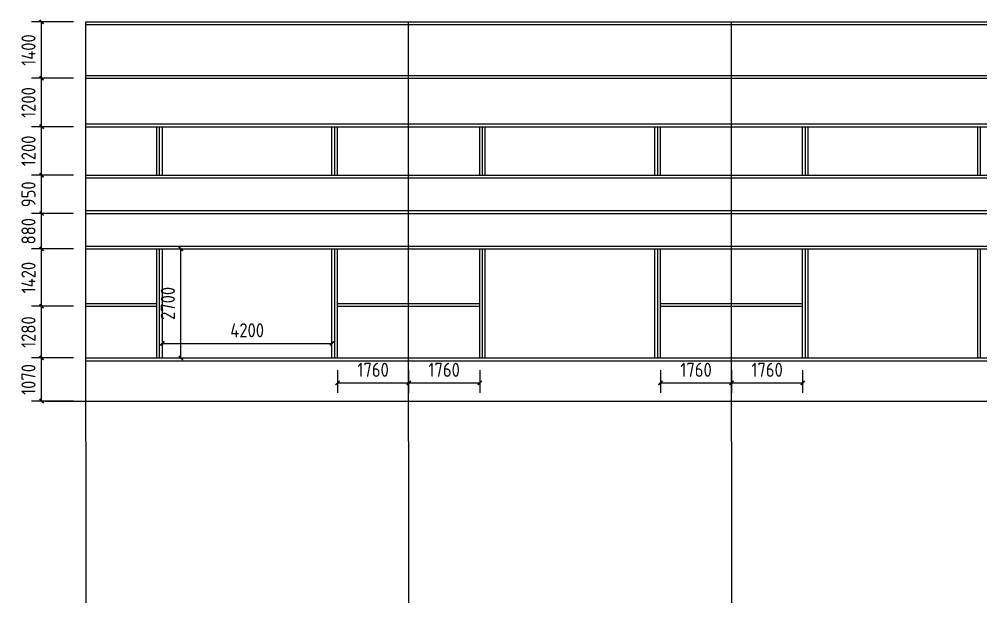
# Model space of a CAD drawing. Extents: x -196983 to 471790, y -783661 to 190401.
# Drawn here: x 90512 to 114331, y -82282 to -67817 of the extents above; entities that cross this region are included whole.
import ezdxf

# ---------------------------------------------------------------- set-up
doc = ezdxf.new("R2010")
doc.units = 0
doc.header["$LTSCALE"] = 1000
doc.header["$MEASUREMENT"] = 0
doc.layers.add('AXIS', color=3, linetype='Continuous')
doc.layers.add('DOTE', color=1, linetype='Continuous')
doc.styles.get("Standard").update_dxf_attribs({"font": 'gbenor.shx', "bigfont": 'gbcbig.shx'})
doc.dimstyles.get("Standard").update_dxf_attribs({"dimscale": 100, "dimtxt": 3.5, "dimasz": 1, "dimexe": 2.5, "dimexo": 3, "dimgap": 1.5, "dimtad": 1, "dimdec": 0, "dimzin": 0, "dimdsep": 46, "dimtxsty": 'Standard', "dimblk": 'ARCHTICK', "dimcen": 0.09, "dimadec": 0, "dimazin": 0, "dimtfac": 1, "dimtdec": 0, "dimtix": 1, "dimtmove": 2, "dimatfit": 3, "dimfxl": 1, "dimtolj": 1, "dimtzin": 0, "dimarcsym": 0})

# ---------------------------------------------------------------- blocks, each defined once
blk = doc.blocks.new('_ArchTick')
at = {"color": 0, "linetype": 'ByBlock', "const_width": 0.4}
blk.add_lwpolyline([(-0.5, -0.5), (0.5, 0.5)], dxfattribs=at)
blk = doc.blocks.new('*D93')
at = {"color": 0, "lineweight": -2}
for p, q in [((91858, -76212), (90816, -76212)), ((91066, -77282), (91066, -76212)), ((91858, -77282), (90816, -77282))]:
    blk.add_line(p, q, dxfattribs=at)
at = {"layer": 'Defpoints', "color": 0}
for p in [(91066, -76212), (92158, -76212), (92158, -77282)]:
    blk.add_point(p, dxfattribs=at)
at = {"color": 0, "lineweight": -2, "xscale": 100, "yscale": 100, "zscale": 100}
for p, rotation in [((91066, -76212), 90), ((91066, -77282), 270)]:
    blk.add_blockref('_ArchTick', p, dxfattribs=dict(at, rotation=rotation))
at = {"color": 0, "insert": (90741, -76747), "char_height": 350, "attachment_point": 5, "rotation": 90}
blk.add_mtext('\\A1;1070', dxfattribs=at)
blk = doc.blocks.new('*D94')
at = {"color": 0, "lineweight": -2}
for p, q in [((91858, -74932), (90816, -74932)), ((91066, -76212), (91066, -74932)), ((91858, -76212), (90816, -76212))]:
    blk.add_line(p, q, dxfattribs=at)
at = {"layer": 'Defpoints', "color": 0}
for p in [(91066, -74932), (92158, -74932), (92158, -76212)]:
    blk.add_point(p, dxfattribs=at)
at = {"color": 0, "lineweight": -2, "xscale": 100, "yscale": 100, "zscale": 100}
for p, rotation in [((91066, -74932), 90), ((91066, -76212), 270)]:
    blk.add_blockref('_ArchTick', p, dxfattribs=dict(at, rotation=rotation))
at = {"color": 0, "insert": (90741, -75572), "char_height": 350, "attachment_point": 5, "rotation": 90}
blk.add_mtext('\\A1;1280', dxfattribs=at)
blk = doc.blocks.new('*D95')
at = {"color": 0, "lineweight": -2}
for p, q in [((91858, -73512), (90816, -73512)), ((91066, -74932), (91066, -73512)), ((91858, -74932), (90816, -74932))]:
    blk.add_line(p, q, dxfattribs=at)
at = {"layer": 'Defpoints', "color": 0}
for p in [(91066, -73512), (92158, -73512), (92158, -74932)]:
    blk.add_point(p, dxfattribs=at)
at = {"color": 0, "lineweight": -2, "xscale": 100, "yscale": 100, "zscale": 100}
for p, rotation in [((91066, -73512), 90), ((91066, -74932), 270)]:
    blk.add_blockref('_ArchTick', p, dxfattribs=dict(at, rotation=rotation))
at = {"color": 0, "insert": (90741, -74222), "char_height": 350, "attachment_point": 5, "rotation": 90}
blk.add_mtext('\\A1;1420', dxfattribs=at)
blk = doc.blocks.new('*D96')
at = {"color": 0, "lineweight": -2}
for p, q in [((91858, -72632), (90816, -72632)), ((91066, -73512), (91066, -72632)), ((91858, -73512), (90816, -73512))]:
    blk.add_line(p, q, dxfattribs=at)
at = {"layer": 'Defpoints', "color": 0}
for p in [(91066, -72632), (92158, -72632), (92158, -73512)]:
    blk.add_point(p, dxfattribs=at)
at = {"color": 0, "lineweight": -2, "xscale": 100, "yscale": 100, "zscale": 100}
for p, rotation in [((91066, -72632), 90), ((91066, -73512), 270)]:
    blk.add_blockref('_ArchTick', p, dxfattribs=dict(at, rotation=rotation))
at = {"color": 0, "insert": (90741, -73072), "char_height": 350, "attachment_point": 5, "rotation": 90}
blk.add_mtext('\\A1;880', dxfattribs=at)
blk = doc.blocks.new('*D97')
at = {"color": 0, "lineweight": -2}
for p, q in [((91858, -71682), (90816, -71682)), ((91066, -72632), (91066, -71682)), ((91858, -72632), (90816, -72632))]:
    blk.add_line(p, q, dxfattribs=at)
at = {"layer": 'Defpoints', "color": 0}
for p in [(91066, -71682), (92158, -71682), (92158, -72632)]:
    blk.add_point(p, dxfattribs=at)
at = {"color": 0, "lineweight": -2, "xscale": 100, "yscale": 100, "zscale": 100}
for p, rotation in [((91066, -71682), 90), ((91066, -72632), 270)]:
    blk.add_blockref('_ArchTick', p, dxfattribs=dict(at, rotation=rotation))
at = {"color": 0, "insert": (90741, -72157), "char_height": 350, "attachment_point": 5, "rotation": 90}
blk.add_mtext('\\A1;950', dxfattribs=at)
blk = doc.blocks.new('*D98')
at = {"color": 0, "lineweight": -2}
for p, q in [((91858, -70482), (90816, -70482)), ((91066, -71682), (91066, -70482)), ((91858, -71682), (90816, -71682))]:
    blk.add_line(p, q, dxfattribs=at)
at = {"layer": 'Defpoints', "color": 0}
for p in [(91066, -70482), (92158, -70482), (92158, -71682)]:
    blk.add_point(p, dxfattribs=at)
at = {"color": 0, "lineweight": -2, "xscale": 100, "yscale": 100, "zscale": 100}
for p, rotation in [((91066, -70482), 90), ((91066, -71682), 270)]:
    blk.add_blockref('_ArchTick', p, dxfattribs=dict(at, rotation=rotation))
at = {"color": 0, "insert": (90741, -71082), "char_height": 350, "attachment_point": 5, "rotation": 90}
blk.add_mtext('\\A1;1200', dxfattribs=at)
blk = doc.blocks.new('*D99')
at = {"color": 0, "lineweight": -2}
for p, q in [((91858, -69282), (90816, -69282)), ((91066, -70482), (91066, -69282)), ((91858, -70482), (90816, -70482))]:
    blk.add_line(p, q, dxfattribs=at)
at = {"layer": 'Defpoints', "color": 0}
for p in [(91066, -69282), (92158, -69282), (92158, -70482)]:
    blk.add_point(p, dxfattribs=at)
at = {"color": 0, "lineweight": -2, "xscale": 100, "yscale": 100, "zscale": 100}
for p, rotation in [((91066, -69282), 90), ((91066, -70482), 270)]:
    blk.add_blockref('_ArchTick', p, dxfattribs=dict(at, rotation=rotation))
at = {"color": 0, "insert": (90741, -69882), "char_height": 350, "attachment_point": 5, "rotation": 90}
blk.add_mtext('\\A1;1200', dxfattribs=at)
blk = doc.blocks.new('*D100')
at = {"color": 0, "lineweight": -2}
for p, q in [((91858, -67882), (90816, -67882)), ((91066, -69282), (91066, -67882)), ((91858, -69282), (90816, -69282))]:
    blk.add_line(p, q, dxfattribs=at)
at = {"layer": 'Defpoints', "color": 0}
for p in [(91066, -67882), (92158, -67882), (92158, -69282)]:
    blk.add_point(p, dxfattribs=at)
at = {"color": 0, "lineweight": -2, "xscale": 100, "yscale": 100, "zscale": 100}
for p, rotation in [((91066, -67882), 90), ((91066, -69282), 270)]:
    blk.add_blockref('_ArchTick', p, dxfattribs=dict(at, rotation=rotation))
at = {"color": 0, "insert": (90741, -68582), "char_height": 350, "attachment_point": 5, "rotation": 90}
blk.add_mtext('\\A1;1400', dxfattribs=at)
blk = doc.blocks.new('*D387')
at = {"color": 0, "lineweight": -2}
for p, q in [((98398, -76512), (98398, -77082)), ((100158, -76512), (100158, -77082)), ((98398, -76832), (100158, -76832))]:
    blk.add_line(p, q, dxfattribs=at)
at = {"layer": 'Defpoints', "color": 0}
for p in [(98398, -76212), (100158, -76212), (100158, -76832)]:
    blk.add_point(p, dxfattribs=at)
at = {"color": 0, "lineweight": -2, "xscale": 100, "yscale": 100, "zscale": 100, "rotation": 180}
blk.add_blockref('_ArchTick', (98398, -76832), dxfattribs=at)
at = {"color": 0, "lineweight": -2, "xscale": 100, "yscale": 100, "zscale": 100}
blk.add_blockref('_ArchTick', (100158, -76832), dxfattribs=at)
at = {"color": 0, "insert": (99278, -76507), "char_height": 350, "attachment_point": 5}
blk.add_mtext('\\A1;1760', dxfattribs=at)
blk = doc.blocks.new('*D388')
at = {"color": 0, "lineweight": -2}
for p, q in [((100158, -76512), (100158, -77082)), ((101918, -76512), (101918, -77082)), ((100158, -76832), (101918, -76832))]:
    blk.add_line(p, q, dxfattribs=at)
at = {"layer": 'Defpoints', "color": 0}
for p in [(100158, -76212), (101918, -76212), (101918, -76832)]:
    blk.add_point(p, dxfattribs=at)
at = {"color": 0, "lineweight": -2, "xscale": 100, "yscale": 100, "zscale": 100, "rotation": 180}
blk.add_blockref('_ArchTick', (100158, -76832), dxfattribs=at)
at = {"color": 0, "lineweight": -2, "xscale": 100, "yscale": 100, "zscale": 100}
blk.add_blockref('_ArchTick', (101918, -76832), dxfattribs=at)
at = {"color": 0, "insert": (101038, -76507), "char_height": 350, "attachment_point": 5}
blk.add_mtext('\\A1;1760', dxfattribs=at)
blk = doc.blocks.new('*D389')
at = {"color": 0, "lineweight": -2}
for p, q in [((106398, -76512), (106398, -77082)), ((108158, -76512), (108158, -77082)), ((106398, -76832), (108158, -76832))]:
    blk.add_line(p, q, dxfattribs=at)
at = {"layer": 'Defpoints', "color": 0}
for p in [(106398, -76212), (108158, -76212), (108158, -76832)]:
    blk.add_point(p, dxfattribs=at)
at = {"color": 0, "lineweight": -2, "xscale": 100, "yscale": 100, "zscale": 100, "rotation": 180}
blk.add_blockref('_ArchTick', (106398, -76832), dxfattribs=at)
at = {"color": 0, "lineweight": -2, "xscale": 100, "yscale": 100, "zscale": 100}
blk.add_blockref('_ArchTick', (108158, -76832), dxfattribs=at)
at = {"color": 0, "insert": (107278, -76507), "char_height": 350, "attachment_point": 5}
blk.add_mtext('\\A1;1760', dxfattribs=at)
blk = doc.blocks.new('*D390')
at = {"color": 0, "lineweight": -2}
for p, q in [((108158, -76512), (108158, -77082)), ((109918, -76512), (109918, -77082)), ((108158, -76832), (109918, -76832))]:
    blk.add_line(p, q, dxfattribs=at)
at = {"layer": 'Defpoints', "color": 0}
for p in [(108158, -76212), (109918, -76212), (109918, -76832)]:
    blk.add_point(p, dxfattribs=at)
at = {"color": 0, "lineweight": -2, "xscale": 100, "yscale": 100, "zscale": 100, "rotation": 180}
blk.add_blockref('_ArchTick', (108158, -76832), dxfattribs=at)
at = {"color": 0, "lineweight": -2, "xscale": 100, "yscale": 100, "zscale": 100}
blk.add_blockref('_ArchTick', (109918, -76832), dxfattribs=at)
at = {"color": 0, "insert": (109038, -76507), "char_height": 350, "attachment_point": 5}
blk.add_mtext('\\A1;1760', dxfattribs=at)
blk = doc.blocks.new('*D471')
at = {"color": 0, "lineweight": -2}
for p, q in [((94358, -73512), (94768, -73512)), ((94518, -76212), (94518, -73512)), ((94358, -76212), (94768, -76212))]:
    blk.add_line(p, q, dxfattribs=at)
at = {"layer": 'Defpoints', "color": 0}
for p in [(94058, -73512), (94518, -73512), (94058, -76212)]:
    blk.add_point(p, dxfattribs=at)
at = {"color": 0, "lineweight": -2, "xscale": 100, "yscale": 100, "zscale": 100}
for p, rotation in [((94518, -73512), 90), ((94518, -76212), 270)]:
    blk.add_blockref('_ArchTick', p, dxfattribs=dict(at, rotation=rotation))
at = {"color": 0, "insert": (94193, -74862), "char_height": 350, "attachment_point": 5, "rotation": 90}
blk.add_mtext('\\A1;2700', dxfattribs=at)
blk = doc.blocks.new('*D1875')
at = {"color": 0, "lineweight": -2}
for p, q in [((94058, -75912), (94058, -75602)), ((98258, -75912), (98258, -75602)), ((94058, -75852), (98258, -75852))]:
    blk.add_line(p, q, dxfattribs=at)
at = {"layer": 'Defpoints', "color": 0}
for p in [(98258, -75852), (94058, -76212), (98258, -76212)]:
    blk.add_point(p, dxfattribs=at)
at = {"color": 0, "lineweight": -2, "xscale": 100, "yscale": 100, "zscale": 100, "rotation": 180}
blk.add_blockref('_ArchTick', (94058, -75852), dxfattribs=at)
at = {"color": 0, "lineweight": -2, "xscale": 100, "yscale": 100, "zscale": 100}
blk.add_blockref('_ArchTick', (98258, -75852), dxfattribs=at)
at = {"color": 0, "insert": (96158, -75527), "char_height": 350, "attachment_point": 5}
blk.add_mtext('\\A1;4200', dxfattribs=at)

msp = doc.modelspace()

# ---------------------------------------------------------------- linework, layer by layer
at = {"color": 0}
for p, q in [((93917.9, -71681.6), (93917.9, -70481.6)), ((93987.9, -71681.6), (93987.9, -70481.6)), ((94057.9, -71681.6), (94057.9, -70481.6)), ((98257.9, -71681.6), (98257.9, -70481.6)), ((98327.9, -71681.6), (98327.9, -70481.6)), ((98397.9, -71681.6), (98397.9, -70481.6)), ((101917.9, -71681.6), (101917.9, -70481.6)), ((101987.9, -71681.6), (101987.9, -70481.6)), ((102057.9, -71681.6), (102057.9, -70481.6)), ((106257.9, -71681.6), (106257.9, -70481.6)), ((106327.9, -71681.6), (106327.9, -70481.6)), ((106397.9, -71681.6), (106397.9, -70481.6)), ((109917.9, -71681.6), (109917.9, -70481.6)), ((109987.9, -71681.6), (109987.9, -70481.6)), ((110057.9, -71681.6), (110057.9, -70481.6)), ((114257.9, -71681.6), (114257.9, -70481.6)), ((114327.9, -71681.6), (114327.9, -70481.6)), ((93917.9, -76211.6), (93917.9, -73511.6)), ((93987.9, -76211.6), (93987.9, -73511.6)), ((94057.9, -76211.6), (94057.9, -73511.6)), ((98257.9, -76211.6), (98257.9, -73511.6)), ((98327.9, -76211.6), (98327.9, -73511.6)), ((98397.9, -76211.6), (98397.9, -73511.6)), ((101917.9, -76211.6), (101917.9, -73511.6)), ((101987.9, -76211.6), (101987.9, -73511.6)), ((102057.9, -76211.6), (102057.9, -73511.6)), ((106257.9, -76211.6), (106257.9, -73511.6)), ((106327.9, -76211.6), (106327.9, -73511.6)), ((106397.9, -76211.6), (106397.9, -73511.6)), ((109917.9, -76211.6), (109917.9, -73511.6)), ((109987.9, -76211.6), (109987.9, -73511.6)), ((110057.9, -76211.6), (110057.9, -73511.6)), ((114257.9, -76211.6), (114257.9, -73511.6)), ((114327.9, -76211.6), (114327.9, -73511.6))]:
    msp.add_line(p, q, dxfattribs=at)
at = {"layer": 'AXIS', "color": 0}
for p, q in [((92157.9, -78281.6), (92157.9, -82281.6)), ((100157.9, -78281.6), (100157.9, -82281.6)), ((108157.9, -78281.6), (108157.9, -82281.6))]:
    msp.add_line(p, q, dxfattribs=at)
at = {"layer": 'DOTE', "color": 0}
for p, q in [((92157.9, -78281.6), (92157.9, -67881.6)), ((92157.9, -67881.6), (140157.9, -67881.6)), ((100157.9, -78281.6), (100157.9, -67881.6)), ((108157.9, -78281.6), (108157.9, -67881.6)), ((92157.9, -67951.6), (140157.9, -67951.6)), ((92157.9, -69211.6), (140157.9, -69211.6)), ((92157.9, -69281.6), (140157.9, -69281.6)), ((92157.9, -70411.6), (140157.9, -70411.6)), ((92157.9, -70481.6), (140157.9, -70481.6)), ((92157.9, -71681.6), (140157.9, -71681.6)), ((92157.9, -71751.6), (140157.9, -71751.6)), ((92157.9, -72561.6), (140157.9, -72561.6)), ((92157.9, -72631.6), (140157.9, -72631.6)), ((92157.9, -73441.6), (140157.9, -73441.6)), ((92157.9, -73511.6), (140157.9, -73511.6)), ((92157.9, -74861.6), (93917.9, -74861.6)), ((92157.9, -74931.6), (93917.9, -74931.6)), ((98397.9, -74861.6), (101917.9, -74861.6)), ((98397.9, -74931.6), (101917.9, -74931.6)), ((106397.9, -74861.6), (109917.9, -74861.6)), ((106397.9, -74931.6), (109917.9, -74931.6)), ((92157.9, -76211.6), (140157.9, -76211.6)), ((92157.9, -76281.6), (140157.9, -76281.6)), ((91157.9, -77281.6), (141157.9, -77281.6))]:
    msp.add_line(p, q, dxfattribs=at)

# ---------------------------------------------------------------- dimensions: what is measured, and where the dimension line sits
at = {"color": 0}
for base, p1, p2, picture, middle in [((91066.3, -67881.6), (92157.9, -69281.6), (92157.9, -67881.6), '*D100', (90741.3, -68581.6)), ((91066.3, -69281.6), (92157.9, -70481.6), (92157.9, -69281.6), '*D99', (90741.3, -69881.6)), ((91066.3, -70481.6), (92157.9, -71681.6), (92157.9, -70481.6), '*D98', (90741.3, -71081.6)), ((91066.3, -71681.6), (92157.9, -72631.6), (92157.9, -71681.6), '*D97', (90741.3, -72156.6)), ((91066.3, -72631.6), (92157.9, -73511.6), (92157.9, -72631.6), '*D96', (90741.3, -73071.6)), ((91066.3, -73511.6), (92157.9, -74931.6), (92157.9, -73511.6), '*D95', (90741.3, -74221.6)), ((91066.3, -74931.6), (92157.9, -76211.6), (92157.9, -74931.6), '*D94', (90741.3, -75571.6)), ((91066.3, -76211.6), (92157.9, -77281.6), (92157.9, -76211.6), '*D93', (90741.3, -76746.6))]:
    dim = msp.add_linear_dim(base=base, p1=p1, p2=p2, angle=90, dimstyle='Standard', dxfattribs=at)
    dim.commit()
    dim.dimension.update_dxf_attribs({"geometry": picture, "text_midpoint": middle})
at = {"color": 3}
dim = msp.add_aligned_dim(p1=(94057.9, -76211.6), p2=(94057.9, -73511.6), distance=-459.9, dimstyle='Standard', dxfattribs=at)
dim.commit()
dim.dimension.update_dxf_attribs({"geometry": '*D471', "text_midpoint": (94192.7, -74861.6)})
at = {"color": 1}
dim = msp.add_linear_dim(base=(98257.9, -75852.3), p1=(94057.9, -76211.6), p2=(98257.9, -76211.6), dimstyle='Standard', dxfattribs=at)
dim.commit()
dim.dimension.update_dxf_attribs({"geometry": '*D1875', "text_midpoint": (96157.9, -75527.3)})
at = {"color": 3}
for base, p1, p2, picture, middle in [((100157.9, -76832.1), (98397.9, -76211.6), (100157.9, -76211.6), '*D387', (99277.9, -76507.1)), ((101917.9, -76832.1), (100157.9, -76211.6), (101917.9, -76211.6), '*D388', (101037.9, -76507.1)), ((108157.9, -76832.1), (106397.9, -76211.6), (108157.9, -76211.6), '*D389', (107277.9, -76507.1)), ((109917.9, -76832.1), (108157.9, -76211.6), (109917.9, -76211.6), '*D390', (109037.9, -76507.1))]:
    dim = msp.add_linear_dim(base=base, p1=p1, p2=p2, dimstyle='Standard', dxfattribs=at)
    dim.commit()
    dim.dimension.update_dxf_attribs({"geometry": picture, "text_midpoint": middle})

doc.saveas('drawing.dxf')
